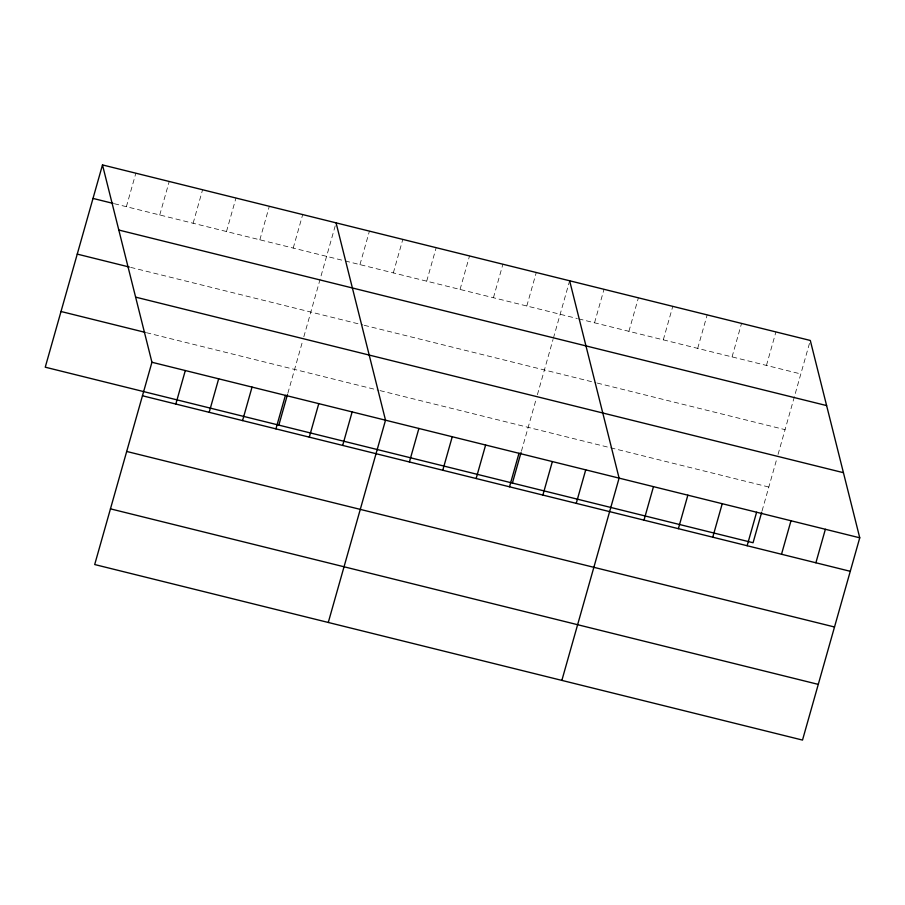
<?xml version="1.0" encoding="UTF-8"?>
<svg xmlns="http://www.w3.org/2000/svg" width="905" height="905" viewBox="0 0 905 905"><rect width="100%" height="100%" fill="white"/><g stroke="black" fill="none" stroke-linecap="round" stroke-linejoin="round"><path stroke-width="0.68" stroke-dasharray="4.53 3.39" d="M126.372 206.691L135.852 173.194M159.744 214.971L169.224 181.475M193.116 223.252L202.596 189.745M226.488 231.522L235.967 198.025M259.848 239.802L269.328 206.295M293.22 248.072L302.7 214.576M287.835 393.302L302.711 340.733M303.82 336.83L335.687 224.191M359.952 264.622L369.432 231.126M393.324 272.903L402.804 239.395M426.696 281.172L436.176 247.676M460.057 289.453L469.537 255.945M493.429 297.722L502.909 264.226M526.801 306.003L536.28 272.495M521.416 451.233L536.28 398.664M537.389 394.75L553.034 339.477M553.408 338.142L569.641 280.776M594.54 322.802L604.02 289.306M628.918 331.332L638.398 297.824M663.297 339.85L672.777 306.354M697.687 348.38L707.167 314.883M732.066 356.909L741.546 323.402M766.445 365.439L775.924 331.931M762.067 510.906L776.942 458.349M778.051 454.434L809.918 341.796M114.369 203.716L343.934 260.651M345.269 260.979L577.356 318.537M578.68 318.865L800.823 373.957M130.637 267.36L362.882 324.952M364.217 325.291L595.976 382.758M597.3 383.087L785.065 429.66M146.429 332.689L378.675 390.281M380.01 390.609L768.82 487.037"/><path stroke-width="1.36" d="M102.491 164.925L151.938 362.26L94.697 564.539L802.509 740.075L859.75 537.808L810.303 340.461L102.491 164.925L45.25 367.192L753.062 542.74L761.693 512.241M175.83 404.037L185.31 370.541M209.191 412.318L218.671 378.81M242.563 420.587L252.043 387.091M275.935 428.868L285.414 395.361M278.831 425.124L287.462 394.625M309.295 437.138L318.775 403.641M342.667 445.418L352.147 411.911M328.277 622.47L385.519 420.192L336.072 222.845M409.411 461.969L418.891 428.461M442.771 470.238L452.251 436.742M476.143 478.519L485.623 445.022M509.515 486.788L518.995 453.292M512.4 483.055L521.031 452.557M542.876 495.069L552.355 461.573M576.247 503.338L585.727 469.842M561.858 680.402L619.099 478.123L569.641 280.776M643.998 520.149L653.478 486.641M678.377 528.667L687.857 495.171M712.755 537.197L722.235 503.7M747.134 545.726L756.614 512.219M781.513 554.245L790.993 520.748M815.891 562.774L825.371 529.278M93.011 198.421L113.035 203.387M118.804 230.04L826.616 405.587M77.253 254.113L129.302 267.032M135.626 297.134L843.426 472.682M61.008 311.501L145.094 332.35M151.938 362.26L859.75 537.808M142.458 395.768L850.27 571.304M126.7 451.459L834.512 626.995M110.455 508.848L818.267 684.384"/></g></svg>
